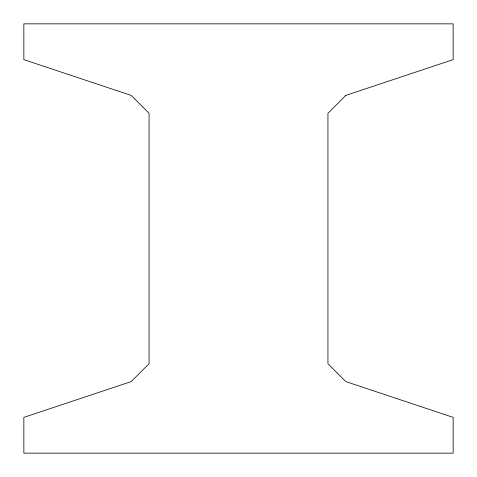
<?xml version="1.0" encoding="UTF-8"?>
<svg xmlns="http://www.w3.org/2000/svg" width="477" height="477" viewBox="0 0 477 477"><rect width="100%" height="100%" fill="white"/><g stroke="black" fill="none" stroke-linecap="round" stroke-linejoin="round"><path stroke-width="0.72" d="M345.825 95.4L327.937 113.287L327.937 363.712L345.825 381.6L453.15 417.375L453.15 453.15L23.85 453.15L23.85 417.375L131.175 381.6L149.062 363.712L149.062 113.287L131.175 95.4L23.85 59.625L23.85 23.85L453.15 23.85L453.15 59.625L345.825 95.4"/></g></svg>
